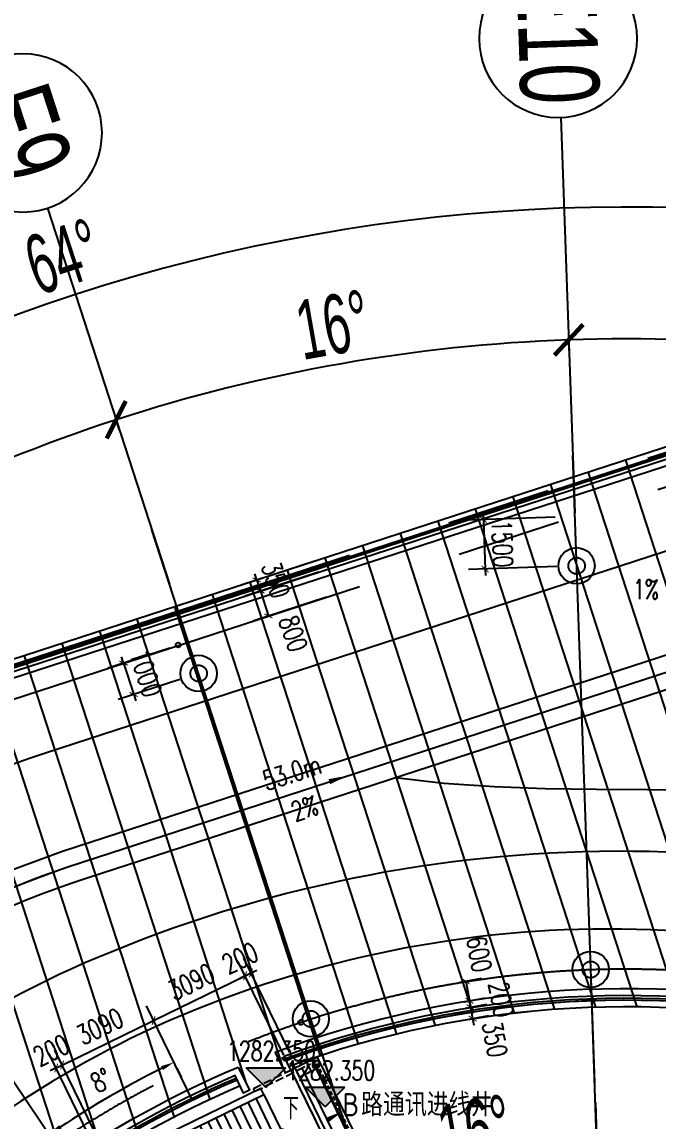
# Model space of a CAD drawing. Extents: x 36903891 to 38126251, y 2073392 to 2924740.
# Drawn here: x 36954681 to 36973994, y 2221859 to 2255210 of the extents above; entities that cross this region are included whole.
import ezdxf
from ezdxf.enums import TextEntityAlignment as Align
from ezdxf.xclip import XClip

# ---------------------------------------------------------------- set-up
doc = ezdxf.new("R2010")
doc.units = 0
doc.header["$LTSCALE"] = 1000
doc.header["$XCLIPFRAME"] = 0
for name, pattern in [('__DASH', [0.35, 0.25, -0.1]), ('CENTER', [2, 1.25, -0.25, 0.25, -0.25]), ('CENTER2', [28.575, 19.05, -3.175, 3.175, -3.175]), ('DASH', [0.35, 0.25, -0.1]), ('HIDDEN2', [0.1875, 0.125, -0.0625])]:
    doc.linetypes.add(name, pattern=pattern)
doc.layers.get('0').update_dxf_attribs({"color": 8})
doc.layers.get('Defpoints').update_dxf_attribs({"color": 8})
for name, color, linetype in [('#幕墙线-平面', 8, 'Continuous'), ('#标注', 8, 'Continuous'), ('#轴线', 8, 'CENTER2'), ('A-AL', 8, 'Continuous'), ('A-AL-E', 8, 'Continuous'), ('A-COLS-PLAN-C', 8, 'DASH'), ('A-DETL-ALUM', 8, 'Continuous'), ('A-DIMS', 8, 'Continuous'), ('A-DIMS-ELEV', 8, 'Continuous'), ('A-DIMS-SYMB', 8, 'Continuous'), ('A-FLOR', 8, 'Continuous'), ('A-FLOR-UNDR', 8, '__DASH'), ('A-GRID', 8, 'CENTER'), ('A-NOTE', 8, 'Continuous'), ('A-ROOF-DRAN', 8, 'Continuous'), ('A-STRS', 8, 'Continuous'), ('A-STRS-HRAL', 8, 'Continuous'), ('DIM', 8, 'Continuous'), ('水-雨水-压力流-标识', 8, 'Continuous')]:
    doc.layers.add(name, color=color, linetype=linetype)
doc.layers.add('A-X-CHEK-STRC', color=8, linetype='HIDDEN2', plot=False)
doc.styles.add('#文字', font='jrs.shx', dxfattribs={"width": 0.7, "bigfont": 'hztxt.shx'})
doc.styles.add('_TCH_DIM', font='SIMPLEX', dxfattribs={"bigfont": 'GBCBIG'})
doc.styles.add('_TCH_DIM_T3', font='SIMPLEX', dxfattribs={"width": 0.705882, "bigfont": 'GBCBIG'})
doc.styles.add('JHZX', font='jrs.shx', dxfattribs={"width": 0.6, "bigfont": 'jhz.shx'})
doc.styles.get("Standard").update_dxf_attribs({"font": 'xd-hzs.shx', "bigfont": 'xd-hztxt.shx'})
doc.dimstyles.new('_TCH_ARCH&&200', dxfattribs={"dimtxt": 595, "dimasz": 200, "dimexe": 500, "dimexo": 600, "dimgap": 252.5, "dimtad": 1, "dimdec": 0, "dimzin": 0, "dimdsep": 46, "dimtxsty": '_TCH_DIM_T3', "dimblk": 'ARCHTICK', "dimcen": 0.09, "dimclrt": 4, "dimazin": 2, "dimtfac": 1, "dimtdec": 0, "dimtix": 1, "dimtmove": 2, "dimatfit": 3, "dimfxl": 200, "dimtolj": 1, "dimtzin": 0, "dimarcsym": 0})
doc.dimstyles.new('_TCH_ARROW&&200', dxfattribs={"dimtxt": 595, "dimasz": 400, "dimexe": 500, "dimexo": 600, "dimgap": 252.5, "dimtad": 1, "dimdec": 0, "dimzin": 0, "dimdsep": 46, "dimtxsty": '_TCH_DIM_T3', "dimcen": 0.09, "dimclrt": 4, "dimazin": 2, "dimtfac": 1, "dimtdec": 0, "dimtix": 1, "dimtmove": 2, "dimatfit": 3, "dimfxl": 200, "dimtolj": 1, "dimtzin": 0, "dimarcsym": 0})
doc.dimstyles.new('JZBZ-600', dxfattribs={"dimscale": 600, "dimtxt": 3, "dimasz": 1.5, "dimexe": 1, "dimexo": 1, "dimgap": 0.5, "dimtad": 1, "dimdec": 0, "dimdsep": 46, "dimtxsty": 'JHZX', "dimblk1": 'ARCHTICK', "dimblk2": 'ARCHTICK', "dimsah": 1, "dimcen": 0, "dimclrd": 1, "dimclre": 1, "dimclrt": 2, "dimadec": 1, "dimazin": 2, "dimtfac": 1, "dimtdec": 0, "dimtix": 1, "dimtmove": 0, "dimatfit": 3, "dimfxl": 1, "dimtolj": 1, "dimlwd": -1, "dimlwe": -1, "dimarcsym": 1})

# ---------------------------------------------------------------- blocks, each defined once
blk = doc.blocks.new('_ARCHTICK')
at = {"color": 0, "linetype": 'ByBlock', "const_width": 0.15}
blk.add_lwpolyline([(-0.5, -0.5), (0.5, 0.5)], dxfattribs=at)
blk = doc.blocks.new('*D251')
at = {"layer": '#标注', "transparency": 16777216}
for p, q in [((36641532, 2854442), (36641610, 2852207)), ((36648998, 2853657), (36648457, 2851487))]:
    blk.add_line(p, q, dxfattribs=at)
blk.add_arc((36642474, 2827488), 25334, 76, 92, dxfattribs=at)
at = {"layer": 'Defpoints', "color": 0, "transparency": 16777216}
for p in [(36641511, 2855042), (36649143, 2854239), (36646291, 2852533), (36642474, 2827488)]:
    blk.add_point(p, dxfattribs=at)
at = {"layer": '#标注', "transparency": 16777216, "xscale": 900, "yscale": 900, "zscale": 900}
for p, rotation in [((36641590, 2852806), 182.0000000000207), ((36648602, 2852069), 345.9999999999717)]:
    blk.add_blockref('_ARCHTICK', p, dxfattribs=dict(at, rotation=rotation))
at = {"layer": '#标注', "transparency": 16777216, "insert": (36645247, 2853877), "char_height": 1800, "attachment_point": 5, "rotation": 354, "style": 'JHZX'}
blk.add_mtext('\\A1;16°', dxfattribs=at)
blk = doc.blocks.new('*D252')
at = {"layer": '#标注', "transparency": 16777216}
for p, q in [((36641532, 2854442), (36641610, 2852207)), ((36634139, 2853138), (36634831, 2851011))]:
    blk.add_line(p, q, dxfattribs=at)
blk.add_arc((36642474, 2827488), 25334, 92, 108, dxfattribs=at)
at = {"layer": 'Defpoints', "color": 0, "transparency": 16777216}
for p in [(36641511, 2855042), (36633954, 2853709), (36639240, 2852615), (36642474, 2827488)]:
    blk.add_point(p, dxfattribs=at)
at = {"layer": '#标注', "transparency": 16777216, "xscale": 900, "yscale": 900, "zscale": 900}
for p, rotation in [((36641590, 2852806), 2.000000000030333), ((36634645, 2851582), 198.000000000002)]:
    blk.add_blockref('_ARCHTICK', p, dxfattribs=dict(at, rotation=rotation))
at = {"layer": '#标注', "transparency": 16777216, "insert": (36637866, 2853619), "char_height": 1800, "attachment_point": 5, "rotation": 10, "style": 'JHZX'}
blk.add_mtext('\\A1;16°', dxfattribs=at)
blk = doc.blocks.new('*D255')
at = {"layer": '#标注', "transparency": 16777216}
for p, q in [((36648998, 2853657), (36647490, 2847606)), ((36621813, 2844824), (36626591, 2840816))]:
    blk.add_line(p, q, dxfattribs=at)
blk.add_arc((36642474, 2827488), 21334, 76, 140, dxfattribs=at)
at = {"layer": 'Defpoints', "color": 0, "transparency": 16777216}
for p in [(36649143, 2854239), (36639751, 2848647), (36621354, 2845210), (36642474, 2827488)]:
    blk.add_point(p, dxfattribs=at)
at = {"layer": '#标注', "transparency": 16777216, "xscale": 900, "yscale": 900, "zscale": 900}
for p, rotation in [((36647635, 2848188), 345.9999999999686), ((36626131, 2841201), 229.9999999999744)]:
    blk.add_blockref('_ARCHTICK', p, dxfattribs=dict(at, rotation=rotation))
at = {"layer": '#标注', "transparency": 16777216, "insert": (36635510, 2848919), "char_height": 1800, "attachment_point": 5, "rotation": 18, "style": 'JHZX'}
blk.add_mtext('\\A1;64°', dxfattribs=at)
blk = doc.blocks.new('*D271')
at = {"layer": '#标注', "transparency": 16777216}
for p, q in [((36640703, 2878185), (36640703, 2878185)), ((36654746, 2876710), (36654746, 2876710))]:
    blk.add_line(p, q, dxfattribs=at)
blk.add_arc((36642474, 2827488), 50128, 76, 92, dxfattribs=at)
at = {"layer": 'Defpoints', "color": 0, "transparency": 16777216}
for p in [(36640724, 2877586), (36650027, 2877044), (36654601, 2876127), (36642474, 2827488)]:
    blk.add_point(p, dxfattribs=at)
at = {"layer": '#标注', "transparency": 16777216, "xscale": 900, "yscale": 900, "zscale": 900}
for p, rotation in [((36640724, 2877586), 182.0000000000223), ((36654601, 2876127), 345.9999999999833)]:
    blk.add_blockref('_ARCHTICK', p, dxfattribs=dict(at, rotation=rotation))
at = {"layer": '#标注', "transparency": 16777216, "insert": (36647839, 2878535), "char_height": 1800, "attachment_point": 5, "rotation": 354, "style": 'JHZX'}
blk.add_mtext('\\A1;16°', dxfattribs=at)
blk = doc.blocks.new('*D272')
at = {"layer": '#标注', "transparency": 16777216}
for p, q in [((36640745, 2876986), (36640745, 2876986)), ((36627169, 2874592), (36627169, 2874592))]:
    blk.add_line(p, q, dxfattribs=at)
blk.add_arc((36642474, 2827488), 50128, 92, 108, dxfattribs=at)
at = {"layer": 'Defpoints', "color": 0, "transparency": 16777216}
for p in [(36640724, 2877586), (36636075, 2877206), (36626983, 2875163), (36642474, 2827488)]:
    blk.add_point(p, dxfattribs=at)
at = {"layer": '#标注', "transparency": 16777216, "xscale": 900, "yscale": 900, "zscale": 900}
for p, rotation in [((36640724, 2877586), 2.000000000013616), ((36626983, 2875163), 197.9999999999927)]:
    blk.add_blockref('_ARCHTICK', p, dxfattribs=dict(at, rotation=rotation))
at = {"layer": '#标注', "transparency": 16777216, "insert": (36633561, 2878037), "char_height": 1800, "attachment_point": 5, "rotation": 10, "style": 'JHZX'}
blk.add_mtext('\\A1;16°', dxfattribs=at)
blk = doc.blocks.new('*D79')
at = {"layer": '#标注', "transparency": 16777216}
for p, q in [((36627169, 2874592), (36627169, 2874592)), ((36614778, 2868549), (36614778, 2868549))]:
    blk.add_line(p, q, dxfattribs=at)
blk.add_arc((36642474, 2827488), 50128, 108, 124, dxfattribs=at)
at = {"layer": 'Defpoints', "color": 0, "transparency": 16777216}
for p in [(36626983, 2875163), (36622619, 2873517), (36614442, 2869046), (36642474, 2827488)]:
    blk.add_point(p, dxfattribs=at)
at = {"layer": '#标注', "transparency": 16777216, "xscale": 900, "yscale": 900, "zscale": 900}
for p, rotation in [((36626983, 2875163), 17.99999999999255), ((36614442, 2869046), 214.0000000000137)]:
    blk.add_blockref('_ARCHTICK', p, dxfattribs=dict(at, rotation=rotation))
at = {"layer": '#标注', "transparency": 16777216, "insert": (36619973, 2873622), "char_height": 1800, "attachment_point": 5, "rotation": 26, "style": 'JHZX'}
blk.add_mtext('\\A1;16°', dxfattribs=at)
blk = doc.blocks.new('*D81')
at = {"layer": '#标注', "transparency": 16777216}
for p, q in [((36654746, 2876710), (36655714, 2880591)), ((36603614, 2860096), (36600549, 2862667))]:
    blk.add_line(p, q, dxfattribs=at)
blk.add_arc((36642474, 2827488), 54128, 76, 140, dxfattribs=at)
at = {"layer": 'Defpoints', "color": 0, "transparency": 16777216}
for p in [(36635565, 2881174), (36654601, 2876127), (36604073, 2859710), (36642474, 2827488)]:
    blk.add_point(p, dxfattribs=at)
at = {"layer": '#标注', "transparency": 16777216, "xscale": 900, "yscale": 900, "zscale": 900}
for p, rotation in [((36655568, 2880009), 345.9999999999802), ((36601009, 2862281), 229.9999999999992)]:
    blk.add_blockref('_ARCHTICK', p, dxfattribs=dict(at, rotation=rotation))
at = {"layer": '#标注', "transparency": 16777216, "insert": (36625376, 2880108), "char_height": 1800, "attachment_point": 5, "rotation": 18, "style": 'JHZX'}
blk.add_mtext('\\A1;64°', dxfattribs=at)
blk = doc.blocks.new('*U49')
blk.add_line((20, 0), (0, 0))
blk.add_circle((24, 0), 4)
at = {"style": 'JHZX', "width": 0.75}
blk.add_attdef('AXES', text='', height=4, dxfattribs=at).set_placement((24, 0), align=Align.MIDDLE_CENTER)
blk = doc.blocks.new('*U51')
blk.add_line((0, -20), (0, 0))
blk.add_circle((0, -24), 4)
at = {"style": 'JHZX', "width": 0.75}
blk.add_attdef('AXES', text='', height=4, dxfattribs=at).set_placement((0, -24), align=Align.MIDDLE_CENTER)
blk = doc.blocks.new('DOTE-11')
at = {"layer": '#轴线'}
for p, q in [((36661241, 2879876), (36599945, 2859959)), ((36661550, 2878924), (36600254, 2859008)), ((36641511, 2855042), (36640724, 2877586)), ((36633954, 2853709), (36626983, 2875163)), ((36627057, 2850345), (36614442, 2869046))]:
    blk.add_line(p, q, dxfattribs=at)
blk.add_lwpolyline([(36649692, 2857636, 0.680187), (36616601, 2810411, 0.162818), (36714738, 2733523)], format="xyb", dxfattribs=at)
for radius, end in [(146600, 183.99981), (138800, 210.18842)]:
    blk.add_arc((36780599, 2918657), radius, 324.5, end, dxfattribs=at)
blk = doc.blocks.new('A$C80b62fe7')
at = {"layer": '#幕墙线-平面'}
for points in [[(-74884, 213198), (-57719, 210325, -0.411969), (-56971, 209284, 0.102544), (-54539, 156718, -0.395718), (-60417, 146035), (-89892, 136458, 0.466577), (-107034, 93975, 0.049695), (-84810, 60702, -0.410623), (-85054, 58028), (-90652, 53309)], [(-74927, 212941), (-57762, 210069, -0.411969), (-57227, 209325, 0.102544), (-54791, 156654, -0.395718), (-60498, 146282), (-89972, 136705, 0.466577), (-107264, 93853, 0.049695), (-85011, 60537, -0.410623), (-85222, 58227), (-90819, 53508)], [(20773, 148160, -0.141461), (17435, 148449, 0.217422), (2589, 147550), (-28534, 131001, -0.182927), (-60062, 126981, 0.147323), (-77400, 125982, 0.147323)], [(20823, 147904, -0.141461), (17342, 148207, 0.217422), (2711, 147320), (-28412, 130772, -0.182927), (-60122, 126728, 0.147323), (-77311, 125738, 0.147323)], [(-106921, 111267, -0.260344), (-84683, 135269), (-53639, 145356)], [(-104010, 110538, -0.260577), (-83756, 132416), (-47152, 144309)], [(-103028, 110347, -0.260138), (-83447, 131465), (-46843, 143358)]]:
    blk.add_lwpolyline(points, format="xyb", dxfattribs=at)
blk.add_lwpolyline([(-74095, 134504), (-72611, 134335), (-71086, 134232), (-69537, 134178), (-67981, 134154), (-66434, 134141), (-64913, 134121), (-63435, 134075), (-62017, 133985), (-60668, 133831), (-59369, 133589), (-58092, 133236), (-56810, 132745), (-55497, 132094), (-54124, 131257), (-52666, 130210), (-51095, 128927)], dxfattribs=at)
for centre, radius, start, end in [((-67244, 91551), 40716, 66.6326, 112.3395), ((-67589, 96435), 33474, 66.6202, 115.0869), ((-71843, 102032), 29275, 111.81, 164.941), ((-68411, 98735), 31043, 115.5143, 160.5106), ((-67073, 97698), 30110, 113.138, 213.4267), ((-67073, 97698), 29850, 113.138, 213.4267)]:
    blk.add_arc(centre, radius, start, end, dxfattribs=at)
blk = doc.blocks.new('DASWQE')
at = {"layer": '#幕墙线-平面', "ltscale": 10}
for points in [[(-138144, -44728), (-132586, -61832)], [(-139285, -45099), (-133920, -61612)], [(-140426, -45470), (-135232, -61455)], [(-141567, -45840), (-136526, -61357)], [(-142709, -46211), (-137801, -61316)], [(-143850, -46582), (-139058, -61329)], [(-144991, -46953), (-140299, -61394)], [(-146133, -47324), (-141523, -61509)], [(-147274, -47694), (-142783, -61517)], [(-148415, -48065), (-143924, -61888)], [(-149556, -48436), (-145102, -62146)], [(-150698, -48807), (-146265, -62450)], [(-151839, -49178), (-147413, -62801)], [(-152980, -49549), (-148545, -63197)], [(-154121, -49919), (-149664, -63639)], [(-155263, -50290), (-150766, -64128)], [(-156404, -50661), (-151854, -64664)], [(-157545, -51032), (-152926, -65247)], [(-158686, -51403), (-153983, -65880)], [(-159828, -51773), (-155023, -66562)]]:
    blk.add_lwpolyline(points, dxfattribs=at)
at = {"layer": 'DIM', "ltscale": 10}
blk.add_blockref('A$C80b62fe7', (-71047, -188863), dxfattribs=at)
blk = doc.blocks.new('雨水立管')
blk.add_circle((0, 0), 50)
blk = doc.blocks.new('雨水')
at = {"layer": '水-雨水-压力流-标识', "xscale": 1.5, "yscale": 1.5, "zscale": 1.5}
for p in [(35496239, 2868317), (35499961, 2856865)]:
    blk.add_blockref('雨水立管', p, dxfattribs=at)
blk = doc.blocks.new('800柱子')
at = {"layer": 'A-DETL-ALUM', "ltscale": 0.3}
blk.add_circle((35572079, 2737405), 550, dxfattribs=at)
blk = doc.blocks.new('_YZHK')
blk.add_circle((0, 0), 0.5)
blk = doc.blocks.new('ASDFASD')
at = {"layer": 'A-COLS-PLAN-C', "ltscale": 0.3, "xscale": 500, "yscale": 500, "zscale": 500}
for p in [(35508338, 2870720), (35496862, 2867455), (35508766, 2858469), (35500268, 2856971)]:
    blk.add_blockref('_YZHK', p, dxfattribs=at)
blk = doc.blocks.new('LT-2')
for points in [[(35507956, 2838722), (35508316, 2838897), (35508141, 2839257), (35507781, 2839081)], [(35509271, 2836025), (35509631, 2836201), (35509455, 2836560), (35509096, 2836385)], [(35501799, 2835720), (35502159, 2835895), (35501983, 2836254), (35501624, 2836079)], [(35503114, 2833023), (35503474, 2833198), (35503298, 2833558), (35502939, 2833383)]]:
    blk.add_lwpolyline(points, close=True)
at = {"layer": 'A-AL'}
for points in [[(35501455, 2835969), (35503022, 2832756), (35509898, 2836108), (35508331, 2839322)], [(35501476, 2835982), (35503033, 2832789), (35509865, 2836120), (35508307, 2839314)]]:
    blk.add_lwpolyline(points, dxfattribs=at)
at = {"layer": 'A-DIMS-SYMB'}
blk.add_lwpolyline([(35507273, 2837693, 0, 0, 0), (35502972, 2835596, 0, 0, 0), (35503564, 2834383, 0, 0, 0), (35507622, 2836362, 0, 160, 0), (35507083, 2836099, 0, 0, 0)], format="xyseb", dxfattribs=at)
at = {"layer": 'A-FLOR-UNDR'}
for points in [[(35506566, 2838378), (35507825, 2838991)], [(35506610, 2838288), (35507869, 2838902)], [(35506610, 2838288), (35506566, 2838378)]]:
    blk.add_lwpolyline(points, dxfattribs=at)
at = {"layer": 'A-STRS'}
for p, q in [((35503237, 2836421), (35506878, 2838196)), ((35506878, 2838196), (35507399, 2837126)), ((35506150, 2837841), (35506671, 2836771)), ((35506392, 2837959), (35506914, 2836890)), ((35506635, 2838078), (35507157, 2837008)), ((35505664, 2837604), (35506186, 2836535)), ((35505907, 2837723), (35506429, 2836653)), ((35504936, 2837249), (35505458, 2836180)), ((35505179, 2837368), (35505700, 2836298)), ((35505422, 2837486), (35505943, 2836416)), ((35503705, 2835325), (35507453, 2837153)), ((35503785, 2835297), (35507426, 2837072)), ((35503785, 2835297), (35507426, 2837072)), ((35507496, 2836929), (35503801, 2835127)), ((35507469, 2836982), (35503829, 2835207)), ((35507469, 2836982), (35503829, 2835207)), ((35504208, 2836894), (35504730, 2835825)), ((35504451, 2837013), (35504972, 2835943)), ((35504694, 2837131), (35505215, 2836061)), ((35507426, 2837072), (35508017, 2835859)), ((35507469, 2836982), (35507426, 2837072)), ((35507453, 2837153), (35508071, 2835885)), ((35507496, 2836929), (35507469, 2836982)), ((35507496, 2836929), (35507469, 2836982)), ((35508017, 2835859), (35507496, 2836929)), ((35503480, 2836539), (35504002, 2835470)), ((35503723, 2836658), (35504244, 2835588)), ((35503965, 2836776), (35504487, 2835706)), ((35507289, 2835504), (35506768, 2836574)), ((35507532, 2835622), (35507010, 2836692)), ((35507775, 2835741), (35507253, 2836810)), ((35503237, 2836421), (35502159, 2835895)), ((35503237, 2836421), (35503759, 2835351)), ((35503759, 2835351), (35503237, 2836421)), ((35506561, 2835149), (35506040, 2836219)), ((35506804, 2835267), (35506282, 2836337)), ((35507046, 2835386), (35506525, 2836455)), ((35502159, 2835895), (35503298, 2833558)), ((35508017, 2835859), (35504377, 2834084)), ((35505833, 2834794), (35505311, 2835864)), ((35506076, 2834912), (35505554, 2835982)), ((35506318, 2835031), (35505797, 2836100)), ((35508071, 2835885), (35508017, 2835859)), ((35505105, 2834439), (35504583, 2835509)), ((35505348, 2834557), (35504826, 2835627)), ((35505590, 2834676), (35505069, 2835745)), ((35503801, 2835127), (35503705, 2835325)), ((35503829, 2835207), (35503785, 2835297)), ((35503829, 2835207), (35503785, 2835297)), ((35504620, 2834202), (35504098, 2835272)), ((35504862, 2834321), (35504341, 2835390)), ((35504377, 2834084), (35503855, 2835154)), ((35504377, 2834084), (35503855, 2835154)), ((35503298, 2833558), (35504377, 2834084))]:
    blk.add_line(p, q, dxfattribs=at)
at = {"layer": 'A-STRS-HRAL'}
blk.add_lwpolyline([(35506790, 2838376), (35501891, 2835987), (35503206, 2833291), (35509363, 2836293), (35508048, 2838989), (35507869, 2838902), (35509096, 2836385), (35503298, 2833558), (35502159, 2835895), (35506878, 2838196), (35506790, 2838376)], dxfattribs=at)
at = {"layer": 'A-DIMS-SYMB', "style": '_TCH_DIM'}
blk.add_text('下', height=675, dxfattribs=at).set_placement((35507462, 2837435))
blk = doc.blocks.new('*D288')
at = {"layer": 'A-DIMS', "lineweight": -2, "transparency": 16777216}
for p, q in [((39142387, 1939389), (39140510, 1938779)), ((39140986, 1938934), (39140924, 1939124)), ((39140986, 1938934), (39141295, 1937983)), ((39142696, 1938438), (39140819, 1937828)), ((39141295, 1937983), (39141357, 1937793))]:
    blk.add_line(p, q, dxfattribs=at)
at = {"layer": 'Defpoints', "color": 0, "transparency": 16777216}
for p in [(39142957, 1939574), (39143266, 1938623), (39141295, 1937983)]:
    blk.add_point(p, dxfattribs=at)
at = {"layer": 'A-DIMS', "lineweight": -2, "transparency": 16777216, "xscale": 200, "yscale": 200, "zscale": 200}
for p, rotation in [((39140986, 1938934), 287.9999998791073), ((39141295, 1937983), 107.9999998791073)]:
    blk.add_blockref('_ARCHTICK', p, dxfattribs=dict(at, rotation=rotation))
at = {"layer": 'A-DIMS', "transparency": 16777216, "insert": (39141663, 1938628), "char_height": 595, "attachment_point": 5, "rotation": 288, "style": '_TCH_DIM_T3'}
blk.add_mtext('\\A1;1000', dxfattribs=at)
blk = doc.blocks.new('*D289')
at = {"layer": 'A-DIMS', "lineweight": -2, "transparency": 16777216}
for p, q in [((39154091, 1943366), (39151412, 1943272)), ((39151911, 1943290), (39151904, 1943490)), ((39151911, 1943290), (39151964, 1941791)), ((39154143, 1941867), (39151464, 1941773)), ((39151964, 1941791), (39151971, 1941591))]:
    blk.add_line(p, q, dxfattribs=at)
at = {"layer": 'Defpoints', "color": 0, "transparency": 16777216}
for p in [(39154690, 1943387), (39151964, 1941791), (39154743, 1941888)]:
    blk.add_point(p, dxfattribs=at)
at = {"layer": 'A-DIMS', "lineweight": -2, "transparency": 16777216, "xscale": 200, "yscale": 200, "zscale": 200}
for p, rotation in [((39151911, 1943290), 271.9999999998212), ((39151964, 1941791), 91.99999999982124)]:
    blk.add_blockref('_ARCHTICK', p, dxfattribs=dict(at, rotation=rotation))
at = {"layer": 'A-DIMS', "transparency": 16777216, "insert": (39152487, 1942559), "char_height": 595, "attachment_point": 5, "rotation": 272, "style": '_TCH_DIM_T3'}
blk.add_mtext('\\A1;1500', dxfattribs=at)
blk = doc.blocks.new('*D292')
at = {"layer": 'A-DIMS', "lineweight": -2, "transparency": 16777216}
for p, q in [((39151522, 1928493), (39151486, 1928690)), ((39151365, 1928464), (39152014, 1928584)), ((39151522, 1928493), (39151585, 1928149)), ((39151429, 1928120), (39152077, 1928240)), ((39151585, 1928149), (39151622, 1927952))]:
    blk.add_line(p, q, dxfattribs=at)
at = {"layer": 'Defpoints', "color": 0, "transparency": 16777216}
for p in [(39150775, 1928355), (39151585, 1928149), (39150839, 1928011)]:
    blk.add_point(p, dxfattribs=at)
at = {"layer": 'A-DIMS', "lineweight": -2, "transparency": 16777216, "xscale": 200, "yscale": 200, "zscale": 200}
for p, rotation in [((39151522, 1928493), 280.4487496840061), ((39151585, 1928149), 100.4487496840061)]:
    blk.add_blockref('_ARCHTICK', p, dxfattribs=dict(at, rotation=rotation))
at = {"layer": 'A-DIMS', "transparency": 16777216, "insert": (39152260, 1927521), "char_height": 595, "attachment_point": 5, "rotation": 280.4487, "style": '_TCH_DIM_T3'}
blk.add_mtext('\\A1;350', dxfattribs=at)
blk = doc.blocks.new('*D293')
at = {"layer": 'A-DIMS', "lineweight": -2, "transparency": 16777216}
for p, q in [((39151329, 1928661), (39151977, 1928780)), ((39151486, 1928690), (39151449, 1928886)), ((39151486, 1928690), (39151522, 1928493)), ((39151365, 1928464), (39152014, 1928584)), ((39151522, 1928493), (39151558, 1928296))]:
    blk.add_line(p, q, dxfattribs=at)
at = {"layer": 'Defpoints', "color": 0, "transparency": 16777216}
for p in [(39150739, 1928552), (39150775, 1928355), (39151522, 1928493)]:
    blk.add_point(p, dxfattribs=at)
at = {"layer": 'A-DIMS', "lineweight": -2, "transparency": 16777216, "xscale": 200, "yscale": 200, "zscale": 200}
for p, rotation in [((39151486, 1928690), 280.4487496844856), ((39151522, 1928493), 100.4487496844856)]:
    blk.add_blockref('_ARCHTICK', p, dxfattribs=dict(at, rotation=rotation))
at = {"layer": 'A-DIMS', "transparency": 16777216, "insert": (39152449, 1928732), "char_height": 595, "attachment_point": 5, "rotation": 280.4487, "style": '_TCH_DIM_T3'}
blk.add_mtext('\\A1;200', dxfattribs=at)
blk = doc.blocks.new('*D294')
at = {"layer": 'A-DIMS', "lineweight": -2, "transparency": 16777216}
for p, q in [((39151220, 1929251), (39151868, 1929371)), ((39151377, 1929280), (39151486, 1928690)), ((39151329, 1928661), (39151977, 1928780))]:
    blk.add_line(p, q, dxfattribs=at)
at = {"layer": 'Defpoints', "color": 0, "transparency": 16777216}
for p in [(39150630, 1929142), (39151486, 1928690), (39150739, 1928552)]:
    blk.add_point(p, dxfattribs=at)
at = {"layer": 'A-DIMS', "lineweight": -2, "transparency": 16777216, "xscale": 200, "yscale": 200, "zscale": 200}
for p, rotation in [((39151377, 1929280), 100.4487496856668), ((39151486, 1928690), 280.4487496856668)]:
    blk.add_blockref('_ARCHTICK', p, dxfattribs=dict(at, rotation=rotation))
at = {"layer": 'A-DIMS', "transparency": 16777216, "insert": (39151783, 1930107), "char_height": 595, "attachment_point": 5, "rotation": 280.4487, "style": '_TCH_DIM_T3'}
blk.add_mtext('\\A1;600', dxfattribs=at)
blk = doc.blocks.new('*D326')
at = {"layer": 'A-DIMS', "lineweight": -2, "transparency": 16777216}
for p, q in [((39142602, 1926644), (39142733, 1926374)), ((39138840, 1924472), (39139007, 1924223))]:
    blk.add_line(p, q, dxfattribs=at)
blk.add_arc((39156252, 1898656), 31339, 116.7313, 123.2687, dxfattribs=at)
at = {"layer": 'A-DIMS', "transparency": 16777216}
for points in [[(39142126, 1926706), (39142185, 1926586), (39142514, 1926824)], [(39139098, 1924804), (39139024, 1924915), (39138728, 1924638)]]:
    blk.add_solid(points, dxfattribs=at)
at = {"layer": 'Defpoints', "color": 0, "transparency": 16777216}
for p in [(39142339, 1927183), (39141219, 1926154), (39138504, 1924969), (39156252, 1898656)]:
    blk.add_point(p, dxfattribs=at)
at = {"layer": 'A-DIMS', "transparency": 16777216, "insert": (39140308, 1926273), "char_height": 595, "attachment_point": 5, "rotation": 30, "style": '_TCH_DIM_T3'}
blk.add_mtext('\\A1;8°', dxfattribs=at)
blk = doc.blocks.new('*D403')
at = {"layer": 'A-DIMS', "lineweight": -2, "transparency": 16777216}
for p, q in [((39140114, 1924240), (39138720, 1927099)), ((39140294, 1924328), (39138900, 1927187)), ((39138939, 1926650), (39139119, 1926738)), ((39139119, 1926738), (39139299, 1926825)), ((39138939, 1926650), (39138760, 1926562))]:
    blk.add_line(p, q, dxfattribs=at)
at = {"layer": 'Defpoints', "color": 0, "transparency": 16777216}
for p in [(39139119, 1926738), (39140377, 1923701), (39140557, 1923788)]:
    blk.add_point(p, dxfattribs=at)
at = {"layer": 'A-DIMS', "lineweight": -2, "transparency": 16777216, "xscale": 200, "yscale": 200, "zscale": 200}
for p, rotation in [((39138939, 1926650), 25.99388998571427), ((39139119, 1926738), 205.9938899857143)]:
    blk.add_blockref('_ARCHTICK', p, dxfattribs=dict(at, rotation=rotation))
at = {"layer": 'A-DIMS', "transparency": 16777216, "insert": (39138788, 1927188), "char_height": 595, "attachment_point": 5, "rotation": 25.9939, "style": '_TCH_DIM_T3'}
blk.add_mtext('\\A1;200', dxfattribs=at)
blk = doc.blocks.new('*D404')
at = {"layer": 'A-DIMS', "lineweight": -2, "transparency": 16777216}
for p, q in [((39143072, 1925682), (39141677, 1928541)), ((39139119, 1926738), (39141896, 1928092)), ((39140294, 1924328), (39138900, 1927187))]:
    blk.add_line(p, q, dxfattribs=at)
at = {"layer": 'Defpoints', "color": 0, "transparency": 16777216}
for p in [(39141896, 1928092), (39143335, 1925142), (39140557, 1923788)]:
    blk.add_point(p, dxfattribs=at)
at = {"layer": 'A-DIMS', "lineweight": -2, "transparency": 16777216, "xscale": 200, "yscale": 200, "zscale": 200}
for p, rotation in [((39141896, 1928092), 25.99388998555773), ((39139119, 1926738), 205.9938899855577)]:
    blk.add_blockref('_ARCHTICK', p, dxfattribs=dict(at, rotation=rotation))
at = {"layer": 'A-DIMS', "transparency": 16777216, "insert": (39140267, 1927909), "char_height": 595, "attachment_point": 5, "rotation": 25.9939, "style": '_TCH_DIM_T3'}
blk.add_mtext('\\A1;3090', dxfattribs=at)
blk = doc.blocks.new('*D405')
at = {"layer": 'A-DIMS', "lineweight": -2, "transparency": 16777216}
for p, q in [((39145849, 1927036), (39144455, 1929896)), ((39141896, 1928092), (39144674, 1929446)), ((39143072, 1925682), (39141677, 1928541))]:
    blk.add_line(p, q, dxfattribs=at)
at = {"layer": 'Defpoints', "color": 0, "transparency": 16777216}
for p in [(39144674, 1929446), (39146112, 1926497), (39143335, 1925142)]:
    blk.add_point(p, dxfattribs=at)
at = {"layer": 'A-DIMS', "lineweight": -2, "transparency": 16777216, "xscale": 200, "yscale": 200, "zscale": 200}
for p, rotation in [((39144674, 1929446), 25.99388998556194), ((39141896, 1928092), 205.993889985562)]:
    blk.add_blockref('_ARCHTICK', p, dxfattribs=dict(at, rotation=rotation))
at = {"layer": 'A-DIMS', "transparency": 16777216, "insert": (39143044, 1929263), "char_height": 595, "attachment_point": 5, "rotation": 25.9939, "style": '_TCH_DIM_T3'}
blk.add_mtext('\\A1;3090', dxfattribs=at)
blk = doc.blocks.new('*D406')
at = {"layer": 'A-DIMS', "lineweight": -2, "transparency": 16777216}
for p, q in [((39145849, 1927036), (39144455, 1929896)), ((39146029, 1927124), (39144635, 1929983)), ((39144674, 1929446), (39144494, 1929359)), ((39144674, 1929446), (39144854, 1929534)), ((39144854, 1929534), (39145033, 1929621))]:
    blk.add_line(p, q, dxfattribs=at)
at = {"layer": 'Defpoints', "color": 0, "transparency": 16777216}
for p in [(39144854, 1929534), (39146112, 1926497), (39146292, 1926584)]:
    blk.add_point(p, dxfattribs=at)
at = {"layer": 'A-DIMS', "lineweight": -2, "transparency": 16777216, "xscale": 200, "yscale": 200, "zscale": 200}
for p, rotation in [((39144854, 1929534), 205.9938899864728), ((39144674, 1929446), 25.99388998647278)]:
    blk.add_blockref('_ARCHTICK', p, dxfattribs=dict(at, rotation=rotation))
at = {"layer": 'A-DIMS', "transparency": 16777216, "insert": (39144523, 1929984), "char_height": 595, "attachment_point": 5, "rotation": 25.9939, "style": '_TCH_DIM_T3'}
blk.add_mtext('\\A1;200', dxfattribs=at)
blk = doc.blocks.new('*D377')
at = {"layer": 'A-DIMS', "lineweight": -2, "transparency": 16777216}
for p, q in [((39146903, 1941698), (39144663, 1940970)), ((39145139, 1941124), (39145386, 1940364)), ((39147150, 1940937), (39144910, 1940209))]:
    blk.add_line(p, q, dxfattribs=at)
at = {"layer": 'Defpoints', "color": 0, "transparency": 16777216}
for p in [(39147473, 1941883), (39147721, 1941122), (39145386, 1940364)]:
    blk.add_point(p, dxfattribs=at)
at = {"layer": 'A-DIMS', "lineweight": -2, "transparency": 16777216, "xscale": 200, "yscale": 200, "zscale": 200}
for p, rotation in [((39145139, 1941124), 107.9999999992186), ((39145386, 1940364), 287.9999999992186)]:
    blk.add_blockref('_ARCHTICK', p, dxfattribs=dict(at, rotation=rotation))
at = {"layer": 'A-DIMS', "transparency": 16777216, "insert": (39146138, 1939830), "char_height": 595, "attachment_point": 5, "rotation": 288, "style": '_TCH_DIM_T3'}
blk.add_mtext('\\A1;800', dxfattribs=at)
blk = doc.blocks.new('*D378')
at = {"layer": 'A-DIMS', "lineweight": -2, "transparency": 16777216}
for p, q in [((39146795, 1942030), (39144555, 1941303)), ((39146903, 1941698), (39144663, 1940970)), ((39145031, 1941457), (39144969, 1941647)), ((39145031, 1941457), (39145139, 1941124)), ((39145139, 1941124), (39145201, 1940934))]:
    blk.add_line(p, q, dxfattribs=at)
at = {"layer": 'Defpoints', "color": 0, "transparency": 16777216}
for p in [(39147365, 1942216), (39147473, 1941883), (39145139, 1941124)]:
    blk.add_point(p, dxfattribs=at)
at = {"layer": 'A-DIMS', "lineweight": -2, "transparency": 16777216, "xscale": 200, "yscale": 200, "zscale": 200}
for p, rotation in [((39145031, 1941457), 287.999999999732), ((39145139, 1941124), 107.999999999732)]:
    blk.add_blockref('_ARCHTICK', p, dxfattribs=dict(at, rotation=rotation))
at = {"layer": 'A-DIMS', "transparency": 16777216, "insert": (39145608, 1941461), "char_height": 595, "attachment_point": 5, "rotation": 288, "style": '_TCH_DIM_T3'}
blk.add_mtext('\\A1;350', dxfattribs=at)
blk = doc.blocks.new('ZW-5001')
at = {"layer": '#标注'}
ref = blk.add_blockref('*U49', (36640904, 2872343), dxfattribs=dict(at, xscale=-600.0000000000001, yscale=600.0000000000001, rotation=272.0001045293577))
ref.add_attrib('AXES', 'E10', dxfattribs={"layer": '0', "height": 2400, "rotation": 272.0001, "style": '#文字', "width": 0.7}).set_placement((36640401.4, 2886734.3), align=Align.MIDDLE_CENTER)
ref = blk.add_blockref('*U49', (36628602, 2870172.2), dxfattribs=dict(at, xscale=-600, yscale=600, rotation=287.9972897020647))
ref.add_attrib('AXES', 'E9', dxfattribs={"layer": '0', "height": 2400, "rotation": 287.99729, "style": '#文字', "width": 0.7}).set_placement((36624152.8, 2883867.6), align=Align.MIDDLE_CENTER)
ref = blk.add_blockref('*U51', (36641403.6, 2858157.3), dxfattribs=dict(at, xscale=600.0000000000001, yscale=600.0000000000001, rotation=2.005949728929401))
ref.add_attrib('AXES', 'E10', dxfattribs={"layer": '0', "height": 2400, "rotation": 2.00595, "style": '#文字', "width": 0.7}).set_placement((36641907.6, 2843766.1), align=Align.MIDDLE_CENTER)
ref = blk.add_blockref('*U51', (36632991.7, 2856673.5), dxfattribs=dict(at, xscale=600.0000000000003, yscale=600.0000000000003, rotation=18.0031349016364))
ref.add_attrib('AXES', 'E9', dxfattribs={"layer": '0', "height": 2400, "rotation": 18.00314, "style": '#文字', "width": 0.7}).set_placement((36637442.3, 2842978.5), align=Align.MIDDLE_CENTER)
ref = blk.add_blockref('*U51', (36625314.6, 2852928.9), dxfattribs=dict(at, xscale=600.0000000000002, yscale=600.0000000000002, rotation=34.00032007434341))
ref.add_attrib('AXES', 'E8', dxfattribs={"layer": '0', "height": 2400, "rotation": 34.00032, "style": '#文字', "width": 0.7}).set_placement((36633367, 2840990.8), align=Align.MIDDLE_CENTER)
for base, p1, p2, picture, middle in [((36635564.7, 2881173.6), (36654600.8, 2876127.3), (36604073.3, 2859710), '*D81', (36625376.3, 2880108.4)), ((36650027.3, 2877044), (36654600.8, 2876127.3), (36640724.2, 2877585.8), '*D271', (36647838.9, 2878535.2)), ((36636075.2, 2877206.3), (36640724.2, 2877585.8), (36626983.2, 2875162.9), '*D272', (36633560.6, 2878036.6)), ((36622618.9, 2873516.7), (36626983.2, 2875162.9), (36614442.4, 2869046.3), '*D79', (36619972.9, 2873621.6)), ((36646291.1, 2852532.6), (36649143.5, 2854239.5), (36641511.5, 2855041.6), '*D251', (36645247.2, 2853876.5)), ((36639240, 2852614.7), (36641511.5, 2855041.6), (36633954, 2853709), '*D252', (36637866.1, 2853618.8)), ((36639750.6, 2848647.4), (36649143.5, 2854239.5), (36621353.7, 2845210), '*D255', (36635510.4, 2848919))]:
    dim = blk.add_angular_dim_3p(base=base, center=(36642473.7, 2827488.2), p1=p1, p2=p2, dimstyle='JZBZ-600', override={"dimclrd": 256, "dimclre": 256, "dimclrt": 256}, dxfattribs=at)
    dim.commit()
    dim.dimension.update_dxf_attribs({"geometry": picture, "text_midpoint": middle})
blk = doc.blocks.new('FDGFH')
at = {"layer": 'A-FLOR'}
blk.add_blockref('ZW-5001', (-36780599, -2918657), dxfattribs=at)
at = {"layer": 'A-GRID'}
blk.add_blockref('DOTE-11', (-36780599, -2918657), dxfattribs=at)
blk = doc.blocks.new('CXVFG')
at = {"layer": 'A-DIMS-ELEV'}
for points in [[(39145307.5, 1926059), (39144707.5, 1926659), (39145907.5, 1926659)], [(39147106.1, 1925466.6), (39146506.1, 1926066.6), (39147706.1, 1926066.6)]]:
    blk.add_hatch(color=256, dxfattribs=at).paths.add_polyline_path(points)
at = {"layer": 'A-AL-E'}
for points in [[(39148432, 2014096.2), (39165596.7, 2011223.6, -0.4119686), (39166295.8, 2010251.4, 0.1025442), (39168728.6, 1957661.3, -0.3957181), (39162889.9, 1947049.8), (39133415, 1937472.8, 0.4665772), (39116238.2, 1894904.6, 0.049695), (39138469.4, 1861621.5, -0.4106234), (39138233, 1859032.1), (39132635.3, 1854312.7)], [(39148399, 2013898.9), (39165563.7, 2011026.3, -0.4119686), (39166098.3, 2010282.9, 0.1025442), (39168534.9, 1957611.7, -0.3957181), (39162828.1, 1947240), (39133353.2, 1937663, 0.4665772), (39116061.7, 1894810.5, 0.049695), (39138315, 1861494.5, -0.4106234), (39138104.1, 1859185), (39132506.4, 1854465.6)], [(39244110.3, 1949058.5, -0.1414607), (39240739.1, 1949351.2, 0.2174218), (39225943, 1948454.8), (39194819.5, 1931906.1, -0.1829272), (39163249.8, 1927880.2, 0.147323), (39145946.4, 1926883.7, 0.147323)], [(39244149, 1948862.3, -0.1414607), (39240667.2, 1949164.6, 0.2174218), (39226036.9, 1948278.2), (39194913.4, 1931729.5, -0.1829272), (39163203.2, 1927685.7, 0.147323), (39146015, 1926695.8, 0.147323)]]:
    blk.add_lwpolyline(points, format="xyb", dxfattribs=at)
for radius, start, end in [(30050, 76.53464, 110.0971), (29850, 76.53464, 110.05745), (30050, 113.15704, 213.4267), (29850, 113.13802, 213.4267)]:
    blk.add_arc((39156252.4, 1898656.2), radius, start, end, dxfattribs=at)
at = {"layer": 'A-DIMS-ELEV'}
for p, q in [((39145307.5, 1926059), (39144707.5, 1926659)), ((39144707.5, 1926659), (39145907.5, 1926659)), ((39145307.5, 1926059), (39145907.5, 1926659)), ((39147106.1, 1925466.6), (39146506.1, 1926066.6)), ((39146506.1, 1926066.6), (39147706.1, 1926066.6)), ((39147106.1, 1925466.6), (39147706.1, 1926066.6))]:
    blk.add_line(p, q, dxfattribs=at)
at = {"layer": 'A-DIMS-SYMB'}
for points in [[(39144610.5, 1934486.2, 0, 0, 0), (39147803.8, 1935523.8, 0, 160, 0), (39147233.1, 1935338.4, 0, 0, 0)], [(39146973.6, 1924961, 0, 0, 0), (39147672.9, 1925354.3, 0, 160, 0), (39147150, 1925060.2, 0, 0, 0)]]:
    blk.add_lwpolyline(points, format="xyseb", dxfattribs=at)
at = {"layer": 'A-ROOF-DRAN'}
for points in [[(39126122.3, 1884127.7, -0.0072984), (39123108.8, 1889083.9, -0.4794648), (39139724.2, 1932898.6), (39176327.8, 1944791.8)], [(39126260.8, 1923952.7, -0.1370047), (39139724.2, 1932898.6), (39176327.8, 1944791.8)]]:
    blk.add_lwpolyline(points, format="xyb", dxfattribs=at)
at = {"layer": 'A-STRS'}
blk.add_lwpolyline([(39146877.2, 1926981.1), (39146068.2, 1926586.6), (39147470.8, 1923710.4), (39148279.7, 1924104.8)], close=True, dxfattribs=at)
at = {"layer": 'A-STRS-HRAL'}
blk.add_lwpolyline([(39168958.4, 1957338), (39169152.2, 1957388.1, -0.3841421), (39162998, 1946716.9), (39133523.2, 1937139.9, 0.1326634), (39120594.4, 1928707.4), (39120441.2, 1928836, -0.1327162), (39133461.4, 1937330.2), (39162936.2, 1946907.1, 0.38387)], format="xyb", close=True, dxfattribs=at)
for points in [[(39184673.9, 1928155.2), (39184720.3, 1928373.3, -0.1216716), (39163331.3, 1928220.6, 0.1494928), (39145584.2, 1927122.9), (39145888.4, 1926499), (39146068.2, 1926586.6), (39145860.8, 1927012.1, -0.1476309), (39163284.7, 1928026.1, 0.1211126), (39184673.9, 1928155.2)], [(39144465.9, 1926678.4), (39144809.8, 1925973), (39144630.1, 1925885.4), (39144369.3, 1926420.1, 0.1167615), (39133182.3, 1918144.9), (39133029, 1918273.5, -0.1183545), (39144465.9, 1926678.4)]]:
    blk.add_lwpolyline(points, format="xyb", dxfattribs=at)
at = {"layer": 'A-X-CHEK-STRC'}
blk.add_lwpolyline([(39146831.1, 1926847.4), (39146112, 1926496.7), (39147426.9, 1923800.2), (39148146, 1924150.9)], close=True, dxfattribs=at)
at = {"layer": 'A-COLS-PLAN-C'}
blk.add_blockref('ASDFASD', (3646404.7, -928832), dxfattribs=at)
at = {"layer": 'A-STRS', "rotation": 0.001336308015751439}
blk.add_blockref('LT-2', (3638430.9, -913173.8), dxfattribs=at)
at = {"layer": '水-雨水-压力流-标识'}
for name, p in [('雨水', (3646404.7, -928832)), ('800柱子', (3582661.2, -795515.2)), ('800柱子', (3571186.9, -798781.3)), ('800柱子', (3583089, -807765.5)), ('800柱子', (3574591.4, -809263.8))]:
    blk.add_blockref(name, p, dxfattribs=at)
at = {"layer": 'A-DIMS-ELEV', "style": '_TCH_DIM', "width": 0.705882}
for p in [(39144127.5, 1926869), (39145926.1, 1926276.6)]:
    blk.add_text('1282.350', height=595, dxfattribs=at).set_placement(p)
at = {"layer": 'A-DIMS-SYMB', "style": '_TCH_DIM', "width": 0.705882}
blk.add_text('1%', height=595, dxfattribs=at).set_placement((39156454, 1940876.7))
at = {"layer": 'A-NOTE', "style": '_TCH_DIM', "width": 0.705882}
for s, p in [('53.0m', (39145328.4, 1935056.3)), ('2%', (39146199.3, 1934123.9))]:
    blk.add_text(s, height=595, rotation=18, dxfattribs=at).set_placement(p)
at = {"layer": 'A-NOTE'}
for s, p in [('B', (39147632.3, 1925186.3)), ('路通讯进线井', (39148197.6, 1925186.3))]:
    blk.add_text(s, height=700, dxfattribs=at).set_placement(p)
at = {"layer": 'A-DIMS'}
for p1, p2, distance, picture, middle in [((39154690.4, 1943386.7), (39154742.7, 1941887.6), -2780.6, '*D289', (39152487.3, 1942559.3)), ((39147365.2, 1942215.8), (39147473.3, 1941882.9), -2454.7, '*D378', (39145607.8, 1941460.8)), ((39142957.3, 1939574.4), (39143266.3, 1938623.3), -2073, '*D288', (39141663.3, 1938628.2)), ((39146112, 1926496.7), (39146291.8, 1926584.4), 3281.4, '*D406', (39144522.7, 1929984.4)), ((39143334.6, 1925142.5), (39146112, 1926496.7), 3281.4, '*D405', (39143044.1, 1929263.4)), ((39140557.2, 1923788.2), (39143334.6, 1925142.5), 3281.4, '*D404', (39140266.7, 1927909.1)), ((39140377.4, 1923700.5), (39140557.2, 1923788.2), 3281.4, '*D403', (39138788.1, 1927188.2))]:
    dim = blk.add_aligned_dim(p1=p1, p2=p2, distance=distance, dimstyle='_TCH_ARCH&&200', override={"dimclrd": 256, "dimclre": 256, "dimclrt": 256}, dxfattribs=at)
    dim.commit()
    dim.dimension.update_dxf_attribs({"geometry": picture, "text_midpoint": middle})
for base, p1, p2, angle, picture, middle in [((39145386, 1940363.5), (39147473.3, 1941882.9), (39147720.6, 1941122.1), 288, '*D377', (39146137.8, 1939829.7)), ((39151485.5, 1928689.8), (39150630.4, 1929142.2), (39150739.2, 1928552.1), 280.44875, '*D294', (39151783.4, 1930107.3)), ((39151521.8, 1928493.1), (39150739.2, 1928552.1), (39150775.4, 1928355.5), 280.44875, '*D293', (39152449, 1928731.8)), ((39151585.3, 1928148.9), (39150775.4, 1928355.5), (39150838.9, 1928011.3), 280.44875, '*D292', (39152260.4, 1927520.9))]:
    dim = blk.add_linear_dim(base=base, p1=p1, p2=p2, angle=angle, dimstyle='_TCH_ARCH&&200', override={"dimclrd": 256, "dimclre": 256, "dimclrt": 256}, dxfattribs=at)
    dim.commit()
    dim.dimension.update_dxf_attribs({"geometry": picture, "text_midpoint": middle, "dimtype": 129})
dim = blk.add_angular_dim_3p(base=(39141218.6, 1926154), center=(39156252.4, 1898656.2), p1=(39142338.9, 1927183.2), p2=(39138504.1, 1924969.2), dimstyle='_TCH_ARROW&&200', override={"dimclrd": 256, "dimclre": 256, "dimclrt": 256, "dimtfill": 0, "dimtfillclr": 256}, dxfattribs=at)
dim.commit()
dim.dimension.update_dxf_attribs({"geometry": '*D326', "text_midpoint": (39140307.8, 1926273)})
blk = doc.blocks.new('JUTEWR')
at = {"layer": 'A-STRS-HRAL'}
blk.add_blockref('DASWQE', (36747505, 2929437), dxfattribs=at)
at = {"layer": 'DIM'}
for name, p in [('FDGFH', (36747510, 2929431)), ('CXVFG', (-2546868, 939616))]:
    blk.add_blockref(name, p, dxfattribs=at)

msp = doc.modelspace()

# ---------------------------------------------------------------- block references
at = {"layer": 'DIM'}
ref = msp.add_blockref('JUTEWR', (363648.3, -642797.5), dxfattribs=at)
XClip(ref).set_block_clipping_path([(36540243.0880557299, 2702892.0700622862), (36938694.1744792983, 3117037.741362222)])

doc.saveas('drawing.dxf')
